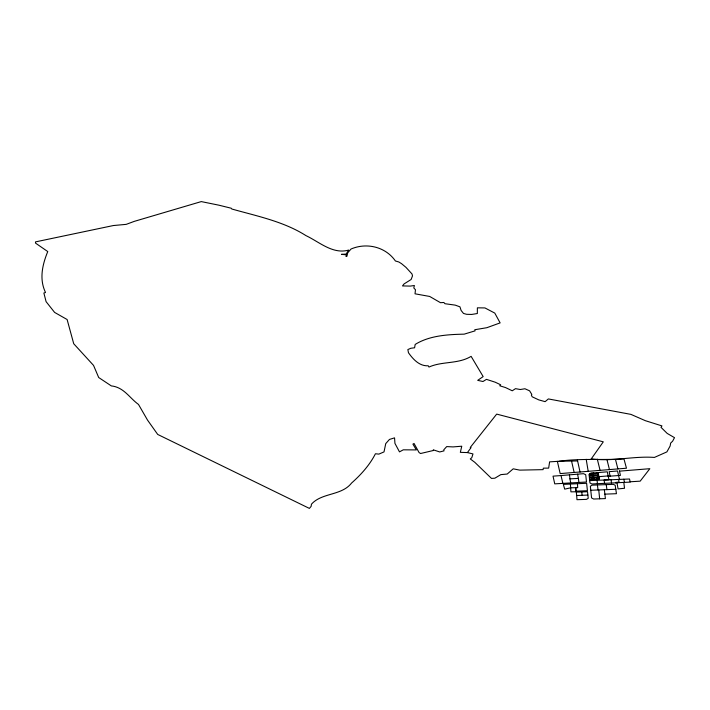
<?xml version="1.0" encoding="UTF-8"?>
<svg xmlns="http://www.w3.org/2000/svg" width="710" height="710" viewBox="0 0 710 710"><rect width="100%" height="100%" fill="white"/><g stroke="black" fill="none" stroke-linecap="round" stroke-linejoin="round"><path stroke-width="1.06" d="M591.173 459.015L603.287 441.833L496.68 414.108L470.242 447.477L471.049 447.62L467.411 452.572L460.346 452.35L461.757 446.217L453.033 446.909L446.705 446.59L443.714 449.883L444.034 450.859L439.738 451.959L433.277 449.829L433.561 450.451L420.568 453.512L419.077 452.563L414.045 443.475L412.927 444.114L416.326 449.918L403.271 449.82L399.49 451.871L394.938 443.377L394.556 437.857L389.453 439.437L385.743 443.608L384.012 451.906L378.865 454.116L375.439 453.752C369.67 465.068 361.044 474.644 351.601 483.022C341.572 495.899 321.816 492.491 311.45 504.198L311.14 506.354L309.382 508.404L157.709 434.44L147.529 420.098L138.503 404.452C129.868 398.203 124.578 388.441 113.316 386.196L111.364 385.929L98.699 377.525L93.543 365.401L73.725 343.738L67.113 319.518L54.608 312.409L46.088 301.652L43.869 293.017L45.52 292.476C38.961 278.968 42.52 264.368 47.756 251.562L35.5 243.095L35.509 241.888L113.378 225.54L126.22 224.36L134.341 221.351L201.276 201.596L218.92 205.19L231.211 208.225L231.788 208.997C256.896 216.08 283.743 221.484 305.948 235.614C319.278 241.897 332.875 254.65 348.699 250.071L346.143 254.065L341.412 254.358L346.356 254.801L345.983 256.479L346.897 256.345L347.749 252.787L351.033 249.015C366.644 242.314 385.592 246.787 395.408 260.978L398.789 261.963L401.505 263.641L405.978 267.368L412.004 273.954L412.501 275.888L411.125 279.483L404.043 283.947L402.499 285.926L410.282 286.094L414.374 285.5L413.815 287.985L415.465 289.751L415.022 293.807L429.683 296.452L440.511 302.7L443.839 302.478L444.948 303.711L455.199 305.123L459.947 306.835L461.092 310.412L463.479 313.43L466.612 314.308L471.68 314.441L477.333 313.527L477.377 307.829L484.93 307.927L494.781 313.092L500.133 322.89L486.874 327.7L474.786 329.724L475.07 330.851L464.171 334.153C447.824 334.508 429.55 335.493 415.173 344.439L414.596 347.776L410.85 348.264L407.868 349.56L408.463 352.737C413.078 359.278 419.468 366.316 428.228 365.792L428.982 367.052C442.206 361.062 458.19 364.265 471.12 356.349L483.155 376.584L477.697 380.356L482.986 381.51L486.448 379.362L495.207 382.202L500.665 384.793L499.751 385.77L505.6 387.598L512.274 390.793L515.487 388.654L520.288 389.515L524.921 388.752L529.598 390.828L531.834 394.449L531.355 395.062L532.189 396.792L538.748 399.881L545.138 401.656L548.368 398.931L630.933 414.383L645.372 420.693L661.951 425.902L661.001 427.322L667.187 433.411L674.5 437.662L672.618 441.203L670.657 443.084L670.125 446.031L666.894 451.888L654.407 457.426C633.32 455.882 612.473 461.828 591.297 458.855M561.006 475.558L583.531 473.676L585.715 474.733L586.495 482.01L554.741 483.856L553.028 476.153L561.006 475.558L562.844 483.217M570.396 483.785L570.911 491.853L575.987 491.755L575.695 487.681L575.952 491.169L587.418 490.716L586.629 483.279L563.349 484.38L564.69 489.137L570.654 487.823L577.709 487.628L577.452 483.563M557.35 461.314L560.181 473.588L626.468 468.218L623.939 458.864C602.435 460.346 580.638 458.154 559.098 461.269L549.611 461.855L548.661 468.112L543.327 468.165L543.097 469.647L519.747 470.127L513.206 468.822L507.206 474.04L500.816 474.626L494.87 478.194L491.497 478.425L474.777 462.299L470.295 458.953L471.795 457.702L472.975 453.938L467.411 452.572M619.502 471.156L649.845 468.689L640.18 481.158L630.134 481.779M598.903 476.676L608.15 475.913M608.239 476.295L620.416 475.398L619.431 470.828M589.708 480.599L589.957 482.986L591.891 483.971L630.187 482.108L629.522 479.002L589.708 480.599L589.078 474.422L590.809 473.162L607.29 471.813L608.967 479.774L604.13 479.978L604.574 483.448M578.881 482.312L578.384 478.407L569.881 478.859L570.68 482.64M604.876 494.151L616.449 493.698L615.188 485.249L613.396 484.362L597.421 484.957L591.989 485.178L590.347 486.252L591.572 497.914L593.649 499.023L605.399 498.589L604.361 489.731M576.706 495.518L576.964 499.689L586.424 499.378L588.226 498.322L587.525 491.746L576.28 492.11L576.706 495.518L587.88 495.056M597.021 472.966L598.157 472.922L598.841 478.788L597.713 478.833M593.658 473.259L590.835 473.366L591.119 475.815M590.933 474.182L593.755 474.076M591.031 474.999L593.853 474.892M597.252 474.919L598.379 474.875M589.513 475.709L595.912 475.46M589.531 475.877L593.942 475.7M597.483 476.872L598.61 476.827M589.717 477.502L594.137 477.333M589.744 477.67L596.143 477.413M591.412 478.256L594.234 478.149M594.323 478.957L591.51 479.072L591.315 477.44M589.602 479.587L599.382 479.206L598.139 472.558M590.764 490.255L615.969 489.279M559.098 461.269L577.612 460.941M615.543 459.672L617.904 468.928M606.917 459.441L609.455 469.621M597.305 459.184L600.092 470.393M619.484 479.383L617.522 470.987L609.127 471.671L610.13 476.161M571.568 461.092L574.159 472.532M577.381 459.911L580.043 472.052M623.833 479.214L624.472 482.472M577.603 474.173L578.384 478.407M616.999 482.933L618.073 488.906L624.525 488.276L623.815 482.507M586.203 459.299L588.208 471.378M606.216 484.637L606.952 489.634M569.447 474.857L570.023 478.851M618.632 479.41L619.014 482.099L615.783 482.409L615.818 482.986M611.07 479.694L611.523 483.164M597.421 484.957L598.042 489.971M596.986 472.656L597.767 479.268M593.622 472.931L594.376 479.401M592.353 475.762L592.539 477.395M598.752 489.944L599.648 498.802M597.083 480.279L597.438 483.741M581.783 491.932L582.085 495.296M590.152 473.898L589.362 474.475L589.948 479.419L596.347 479.161L595.708 473.685L590.152 473.898"/></g></svg>
